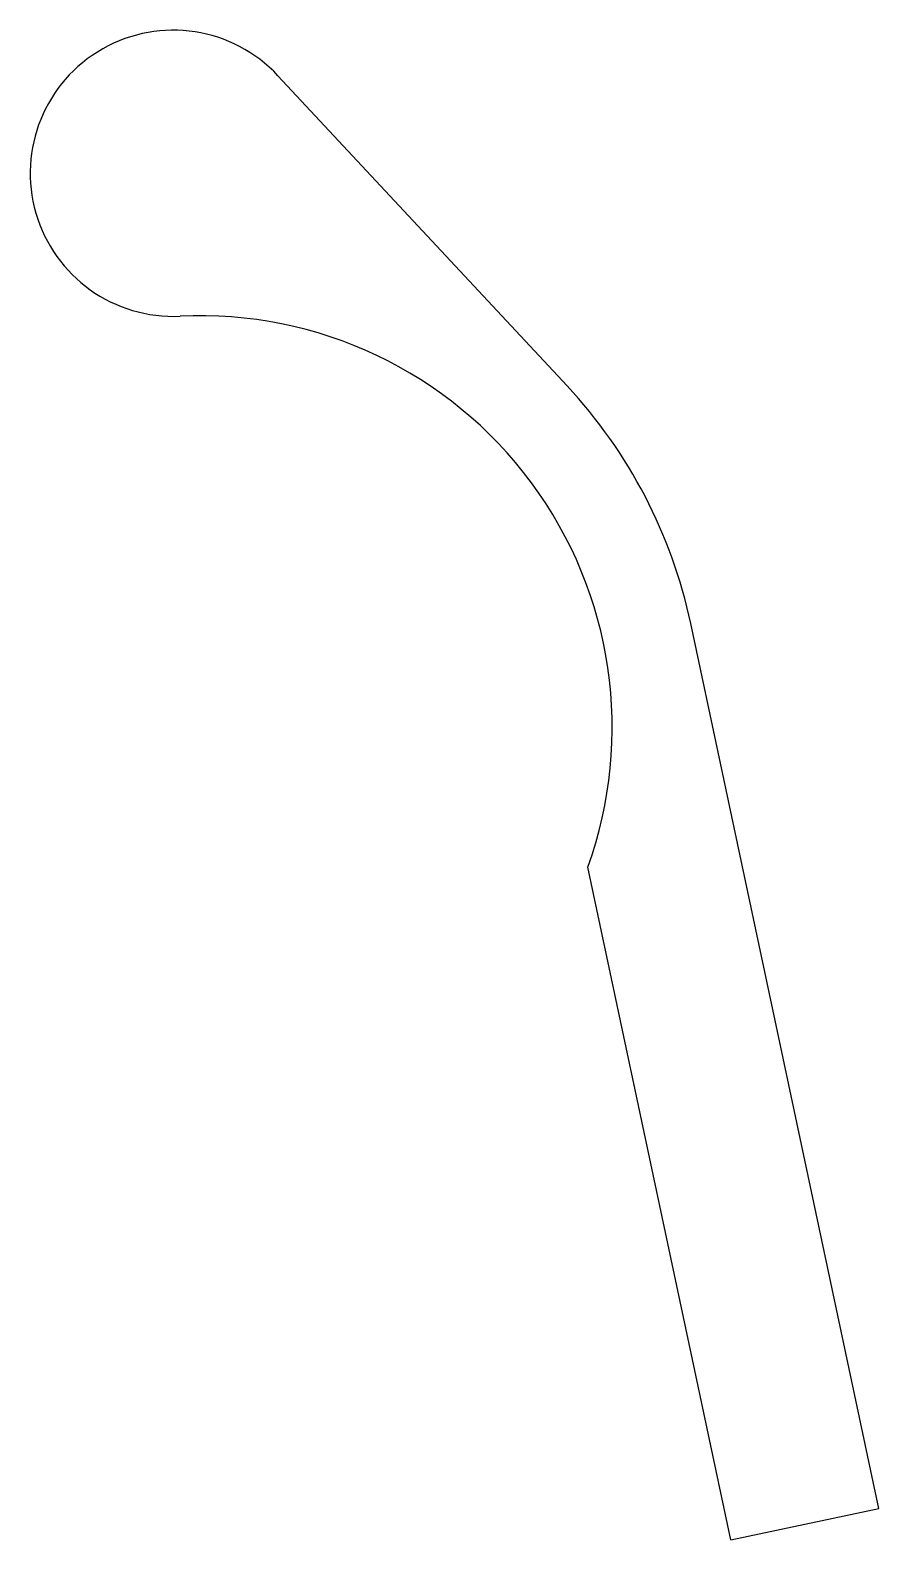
# Model space of a CAD drawing. Header units: millimetres. Extents: x -4 to 19.7, y -38.2 to 4.
import ezdxf

# ---------------------------------------------------------------- set-up
doc = ezdxf.new("R2010")
doc.units = ezdxf.units.MM
doc.layers.get('0').update_dxf_attribs({"linetype": 'CONTINUOUS', "lineweight": 25, "true_color": 0xffffff})

msp = doc.modelspace()

# ---------------------------------------------------------------- linework, layer by layer
for p, q in [((11.006, -5.943), (2.926, 2.727)), ((19.72, -37.325), (14.462, -12.585)), ((15.585, -38.204), (11.588, -19.399)), ((15.585, -38.204), (19.72, -37.325))]:
    msp.add_line(p, q)
for centre, radius, start, end in [((0, 0), 4, 42.9791, 272.7702), ((0.75, -15.5), 11.518, 340.2142, 92.7702), ((0.75, -15.5), 14.018, 12, 42.9791)]:
    msp.add_arc(centre, radius, start, end)

doc.saveas('drawing.dxf')
